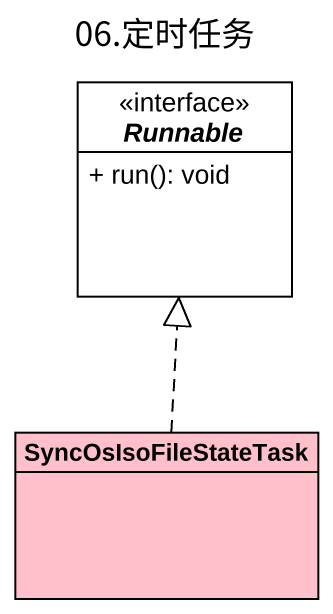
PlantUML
@startuml
title 06.定时任务
hide circle
hide empty members
skinparam classAttributeIconSize 0
interface Runnable <<interface>> #FFFFFF {
  + run(): void
}
class SyncOsIsoFileStateTask #FFC0CB
SyncOsIsoFileStateTask .up.|> Runnable
@enduml
